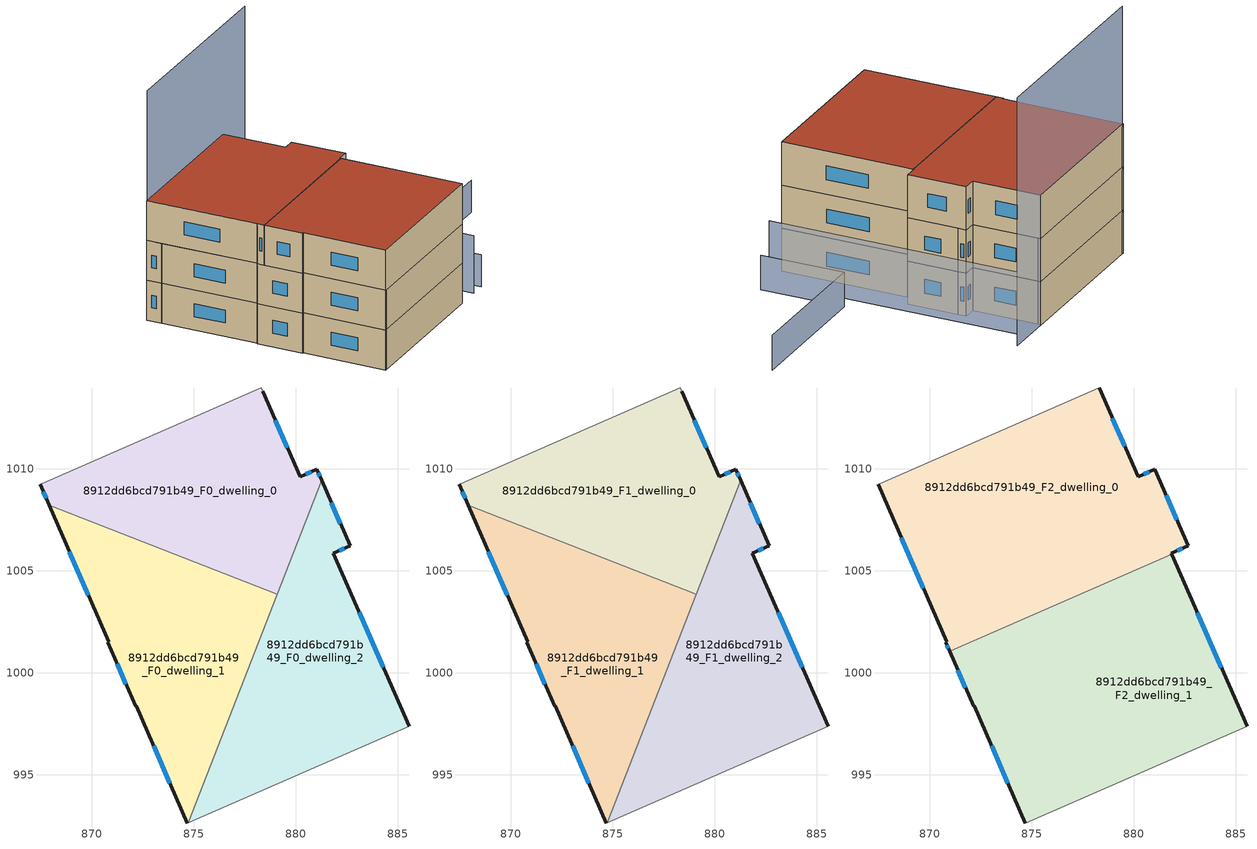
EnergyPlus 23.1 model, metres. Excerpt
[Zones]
8912dd6bcd791b49_F0_dwelling_0
 floor ground (EU_floor_Construction): 878.37,1013.81 880.21,1009.62 881.03,1009.99 881.26,1009.45 879.09,1003.87 867.91,1008.21 867.46,1009.25 867.54,1009.28 878.3,1013.98 z0
 wall outside (EU_wall_Construction): 881.26,1009.45 881.03,1009.99 880.21,1009.62 878.37,1013.81 / 867.46,1009.25 867.91,1008.21 z0:3
 wall adiabatic (EU_wall_Construction): 878.37,1013.81 878.3,1013.98 867.54,1009.28 867.46,1009.25 z0:3
 wall to 8912dd6bcd791b49_F0_dwelling_1 (EU_wall_Construction): 867.91,1008.21 879.09,1003.87 z0:3
 wall to 8912dd6bcd791b49_F0_dwelling_2 (EU_wall_Construction): 879.09,1003.87 881.26,1009.45 z0:3
 window (EU_Window_Construction): 879.58,1011.05 879,1012.39 / 880.75,1009.86 880.49,1009.74 / 881.18,1009.63 881.11,1009.8 / 867.61,1008.9 867.76,1008.57 z1.02:1.98
8912dd6bcd791b49_F0_dwelling_1
 floor ground (EU_floor_Construction): 879.09,1003.87 874.74,992.66 874.68,992.64 872.18,998.39 872.14,998.37 870.77,1001.52 870.82,1001.54 867.91,1008.21 z0
 wall outside (EU_wall_Construction): 867.91,1008.21 870.82,1001.54 870.77,1001.52 872.14,998.37 872.18,998.39 874.68,992.64 z0:3
 wall adiabatic (EU_wall_Construction): 874.68,992.64 874.74,992.66 z0:3
 wall to 8912dd6bcd791b49_F0_dwelling_2 (EU_wall_Construction): 874.74,992.66 879.09,1003.87 z0:3
 window (EU_Window_Construction): 871.24,1000.45 871.68,999.44 / 868.9,1005.94 869.83,1003.81 / 873.03,996.43 873.83,994.59 z1.02:1.98
8912dd6bcd791b49_F0_dwelling_2
 floor ground (EU_floor_Construction): 881.26,1009.45 882.67,1006.22 881.84,1005.87 885.55,997.38 874.74,992.66 z0
 wall outside (EU_wall_Construction): 885.55,997.38 881.84,1005.87 882.67,1006.22 881.26,1009.45 z0:3
 wall adiabatic (EU_wall_Construction): 874.74,992.66 885.55,997.38 z0:3
 window (EU_Window_Construction): 882.19,1007.32 881.74,1008.36 / 882.12,1005.99 882.39,1006.1 / 884.29,1000.27 883.1,1002.98 z1.02:1.98
8912dd6bcd791b49_F1_dwelling_0
 floor to 8912dd6bcd791b49_F0_dwelling_0 (EU_floor_Construction): 878.37,1013.81 880.21,1009.62 881.03,1009.99 881.26,1009.45 879.09,1003.87 867.91,1008.21 867.46,1009.25 867.54,1009.28 878.3,1013.98 z3
 wall outside (EU_wall_Construction): 881.26,1009.45 881.03,1009.99 880.21,1009.62 878.37,1013.81 / 867.46,1009.25 867.91,1008.21 z3:6
 wall adiabatic (EU_wall_Construction): 878.37,1013.81 878.3,1013.98 867.54,1009.28 867.46,1009.25 z3:6
 wall to 8912dd6bcd791b49_F1_dwelling_1 (EU_wall_Construction): 867.91,1008.21 879.09,1003.87 z3:6
 wall to 8912dd6bcd791b49_F1_dwelling_2 (EU_wall_Construction): 879.09,1003.87 881.26,1009.45 z3:6
 window (EU_Window_Construction): 879.58,1011.05 879,1012.39 / 880.75,1009.86 880.49,1009.74 / 881.18,1009.63 881.11,1009.8 / 867.61,1008.9 867.76,1008.57 z4.02:4.98
8912dd6bcd791b49_F1_dwelling_1
 floor to 8912dd6bcd791b49_F0_dwelling_1 (EU_floor_Construction): 879.09,1003.87 874.74,992.66 874.68,992.64 872.18,998.39 872.14,998.37 870.77,1001.52 870.82,1001.54 867.91,1008.21 z3
 wall outside (EU_wall_Construction): 867.91,1008.21 870.82,1001.54 870.77,1001.52 872.14,998.37 872.18,998.39 874.68,992.64 z3:6
 wall adiabatic (EU_wall_Construction): 874.68,992.64 874.74,992.66 z3:6
 wall to 8912dd6bcd791b49_F1_dwelling_2 (EU_wall_Construction): 874.74,992.66 879.09,1003.87 z3:6
 window (EU_Window_Construction): 871.24,1000.45 871.68,999.44 / 868.9,1005.94 869.83,1003.81 / 873.03,996.43 873.83,994.59 z4.02:4.98
8912dd6bcd791b49_F1_dwelling_2
 floor to 8912dd6bcd791b49_F0_dwelling_2 (EU_floor_Construction): 881.26,1009.45 882.67,1006.22 881.84,1005.87 885.55,997.38 874.74,992.66 z3
 wall outside (EU_wall_Construction): 885.55,997.38 881.84,1005.87 882.67,1006.22 881.26,1009.45 z3:6
 wall adiabatic (EU_wall_Construction): 874.74,992.66 885.55,997.38 z3:6
 window (EU_Window_Construction): 882.19,1007.32 881.74,1008.36 / 882.12,1005.99 882.39,1006.1 / 884.29,1000.27 883.1,1002.98 z4.02:4.98
8912dd6bcd791b49_F2_dwelling_0
 floor to 8912dd6bcd791b49_F1_dwelling_0 (EU_floor_Construction): 878.3,1013.98 880.21,1009.62 881.03,1009.99 881.26,1009.45 879.43,1004.75 878.2,1004.21 867.91,1008.21 867.46,1009.25 867.54,1009.28 z6
 floor to 8912dd6bcd791b49_F1_dwelling_1 (EU_floor_Construction): 878.2,1004.21 870.97,1001.06 870.77,1001.52 870.82,1001.54 867.91,1008.21 z6
 floor to 8912dd6bcd791b49_F1_dwelling_2 (EU_floor_Construction): 881.26,1009.45 882.67,1006.22 881.84,1005.87 881.87,1005.81 879.43,1004.75 z6
 wall outside (EU_wall_Construction): 867.46,1009.25 870.82,1001.54 870.77,1001.52 870.97,1001.06 / 881.87,1005.81 881.84,1005.87 882.67,1006.22 881.03,1009.99 880.21,1009.62 878.3,1013.98 z6:9
 wall to 8912dd6bcd791b49_F2_dwelling_1 (EU_wall_Construction): 870.97,1001.06 881.87,1005.81 z6:9
 wall adiabatic (EU_wall_Construction): 878.3,1013.98 867.54,1009.28 867.46,1009.25 z6:9
 window (EU_Window_Construction): 870.84,1001.36 870.9,1001.21 / 868.6,1006.62 869.68,1004.16 / 879.56,1011.1 878.95,1012.49 / 880.75,1009.86 880.49,1009.74 / 882.11,1007.5 881.59,1008.71 / 882.12,1005.99 882.39,1006.1 z7.02:7.98
 roof outside (EU_roof_Construction): 881.87,1005.81 881.84,1005.87 882.67,1006.22 881.03,1009.99 880.21,1009.62 878.3,1013.98 867.54,1009.28 867.46,1009.25 870.82,1001.54 870.77,1001.52 870.97,1001.06 z9
8912dd6bcd791b49_F2_dwelling_1
 floor to 8912dd6bcd791b49_F1_dwelling_1 (EU_floor_Construction): 879.09,1003.87 874.74,992.66 874.68,992.64 872.18,998.39 872.14,998.37 870.97,1001.06 878.2,1004.21 z6
 floor to 8912dd6bcd791b49_F1_dwelling_2 (EU_floor_Construction): 881.87,1005.81 885.55,997.38 874.74,992.66 879.43,1004.75 z6
 floor to 8912dd6bcd791b49_F1_dwelling_0 (EU_floor_Construction): 879.43,1004.75 879.09,1003.87 878.2,1004.21 z6
 wall outside (EU_wall_Construction): 870.97,1001.06 872.14,998.37 872.18,998.39 874.68,992.64 / 885.55,997.38 881.87,1005.81 z6:9
 wall adiabatic (EU_wall_Construction): 874.68,992.64 885.55,997.38 z6:9
 window (EU_Window_Construction): 871.37,1000.14 871.74,999.28 / 884.3,1000.25 883.12,1002.94 / 873.03,996.43 873.83,994.59 z7.02:7.98
 roof outside (EU_roof_Construction): 885.55,997.38 881.87,1005.81 870.97,1001.06 872.14,998.37 872.18,998.39 874.68,992.64 z9
shading: 888.28,998.58 885.94,1003.93 / 885.94,1003.93 895.47,1008.09 z0:2.4; 887.22,998.14 879.99,1014.71 z0:4.3; 881.4,1015.33 867.54,1009.28 z0:17.2
[Building]
EU S2 Campaign: North Axis=0; Terrain=City; Solar Distribution=FullExterior
[Site:Location]
Vienna: Latitude=48; Longitude=16.5; Time Zone=1; Elevation=183
[SizingPeriod:WeatherFileDays]
AnnualSizingPeriod: Begin Month=1; Begin Day of Month=1; End Month=12; End Day of Month=31; Day of Week for Start Day=Monday; Use Weather File Daylight Saving Period=No; Use Weather File Rain and Snow Indicators=No
[MATERIAL]
EU_InternalMass_Material: Roughness=MediumRough; Thickness=0.1; Conductivity=1; Density=1800; Specific Heat=900; Thermal Absorptance=0.9; Solar Absorptance=0.7; Visible Absorptance=0.7
[MATERIAL:NOMASS] Roughness=MediumRough; Thermal Absorptance=0.9; Solar Absorptance=0.7; Visible Absorptance=0.7
Name | Thermal Resistance
EU_wall_NoMass | 0.942466
EU_roof_NoMass | 0.551687
EU_floor_NoMass | 0.66527
[WINDOWMATERIAL:SIMPLEGLAZINGSYSTEM]
EU_Window_SimpleGlazing: UFactor=2.03367; Solar Heat Gain Coefficient=0.65; Visible Transmittance=0.65
[CONSTRUCTION]
EU_wall_Construction: EU_wall_NoMass
EU_roof_Construction: EU_roof_NoMass
EU_floor_Construction: EU_floor_NoMass
EU_Window_Construction: EU_Window_SimpleGlazing
EU_InternalMass_Construction: EU_InternalMass_Material
[ZONE] Type=1; Multiplier=1; Ceiling Height=autocalculate; Floor Area=autocalculate; Part of Total Floor Area=Yes
Name | Volume
8912dd6bcd791b49_F0_dwelling_0; 8912dd6bcd791b49_F1_dwelling_0 | 218.312
8912dd6bcd791b49_F2_dwelling_0 | 327.469
8912dd6bcd791b49_F0_dwelling_1; 8912dd6bcd791b49_F1_dwelling_1 | 218.323
8912dd6bcd791b49_F2_dwelling_1 | 327.476
8912dd6bcd791b49_F0_dwelling_2; 8912dd6bcd791b49_F1_dwelling_2 | 218.311
[INTERNALMASS] Construction=EU_InternalMass_Construction
Name | Zone or ZoneList | Surface Area
8912dd6bcd791b49_F0_dwelling_0_EU_InternalMass | 8912dd6bcd791b49_F0_dwelling_0 | 72.7701
8912dd6bcd791b49_F0_dwelling_1_EU_InternalMass | 8912dd6bcd791b49_F0_dwelling_1 | 72.7743
8912dd6bcd791b49_F0_dwelling_2_EU_InternalMass | 8912dd6bcd791b49_F0_dwelling_2 | 72.7703
8912dd6bcd791b49_F1_dwelling_0_EU_InternalMass | 8912dd6bcd791b49_F1_dwelling_0 | 72.7701
8912dd6bcd791b49_F1_dwelling_1_EU_InternalMass | 8912dd6bcd791b49_F1_dwelling_1 | 72.7743
8912dd6bcd791b49_F1_dwelling_2_EU_InternalMass | 8912dd6bcd791b49_F1_dwelling_2 | 72.7703
8912dd6bcd791b49_F2_dwelling_0_EU_InternalMass | 8912dd6bcd791b49_F2_dwelling_0 | 109.157
8912dd6bcd791b49_F2_dwelling_1_EU_InternalMass | 8912dd6bcd791b49_F2_dwelling_1 | 109.159
[OTHEREQUIPMENT] Fuel Type=Electricity; Design Level Calculation Method=Watts/Area; Power per Zone Floor Area=1; Fraction Latent=0; Fraction Radiant=0; Fraction Lost=0; Carbon Dioxide Generation Rate=0; EndUse Subcategory=EU_Step8_InternalGains
Name | Zone or ZoneList or Space or SpaceList | Schedule
EU_Step8_InternalGain_8912dd6bcd791b49_F0_dwelling_0_f000 | 8912dd6bcd791b49_F0_dwelling_0 | EU_Step8_GainSchedule_8912dd6bcd791b49_F0_dwelling_0_f000
EU_Step8_InternalGain_8912dd6bcd791b49_F0_dwelling_1_f000 | 8912dd6bcd791b49_F0_dwelling_1 | EU_Step8_GainSchedule_8912dd6bcd791b49_F0_dwelling_1_f000
EU_Step8_InternalGain_8912dd6bcd791b49_F0_dwelling_2_f000 | 8912dd6bcd791b49_F0_dwelling_2 | EU_Step8_GainSchedule_8912dd6bcd791b49_F0_dwelling_2_f000
EU_Step8_InternalGain_8912dd6bcd791b49_F1_dwelling_0_f000 | 8912dd6bcd791b49_F1_dwelling_0 | EU_Step8_GainSchedule_8912dd6bcd791b49_F1_dwelling_0_f000
EU_Step8_InternalGain_8912dd6bcd791b49_F1_dwelling_1_f000 | 8912dd6bcd791b49_F1_dwelling_1 | EU_Step8_GainSchedule_8912dd6bcd791b49_F1_dwelling_1_f000
EU_Step8_InternalGain_8912dd6bcd791b49_F1_dwelling_2_f000 | 8912dd6bcd791b49_F1_dwelling_2 | EU_Step8_GainSchedule_8912dd6bcd791b49_F1_dwelling_2_f000
EU_Step8_InternalGain_8912dd6bcd791b49_F2_dwelling_0_f000 | 8912dd6bcd791b49_F2_dwelling_0 | EU_Step8_GainSchedule_8912dd6bcd791b49_F2_dwelling_0_f000
EU_Step8_InternalGain_8912dd6bcd791b49_F2_dwelling_1_f000 | 8912dd6bcd791b49_F2_dwelling_1 | EU_Step8_GainSchedule_8912dd6bcd791b49_F2_dwelling_1_f000
[ZONEVENTILATION:DESIGNFLOWRATE] Schedule=EU_AlwaysOn; Design Flow Rate Calculation Method=AirChanges/Hour; Air Changes per Hour=0.530523; Ventilation Type=Natural; Fan Pressure Rise=0; Fan Total Efficiency=1; Constant Term Coefficient=1; Temperature Term Coefficient=0; Velocity Term Coefficient=0; Velocity Squared Term Coefficient=0; Minimum Indoor Temperature=-100; Maximum Indoor Temperature=100; Delta Temperature=-100; Minimum Outdoor Temperature=-100; Maximum Outdoor Temperature=100; Maximum Wind Speed=40
Name | Zone or ZoneList or Space or SpaceList
EU_ConstantAir_8912dd6bcd791b49_F0_dwelling_0 | 8912dd6bcd791b49_F0_dwelling_0
EU_ConstantAir_8912dd6bcd791b49_F0_dwelling_1 | 8912dd6bcd791b49_F0_dwelling_1
EU_ConstantAir_8912dd6bcd791b49_F0_dwelling_2 | 8912dd6bcd791b49_F0_dwelling_2
EU_ConstantAir_8912dd6bcd791b49_F1_dwelling_0 | 8912dd6bcd791b49_F1_dwelling_0
EU_ConstantAir_8912dd6bcd791b49_F1_dwelling_1 | 8912dd6bcd791b49_F1_dwelling_1
EU_ConstantAir_8912dd6bcd791b49_F1_dwelling_2 | 8912dd6bcd791b49_F1_dwelling_2
EU_ConstantAir_8912dd6bcd791b49_F2_dwelling_0 | 8912dd6bcd791b49_F2_dwelling_0
EU_ConstantAir_8912dd6bcd791b49_F2_dwelling_1 | 8912dd6bcd791b49_F2_dwelling_1
[HVACTEMPLATE:THERMOSTAT] Constant Heating Setpoint=20; Constant Cooling Setpoint=50
EU_HeatOnly_8912dd6bcd791b49_F0_dwelling_0; EU_HeatOnly_8912dd6bcd791b49_F0_dwelling_1; EU_HeatOnly_8912dd6bcd791b49_F0_dwelling_2; EU_HeatOnly_8912dd6bcd791b49_F1_dwelling_0; EU_HeatOnly_8912dd6bcd791b49_F1_dwelling_1; EU_HeatOnly_8912dd6bcd791b49_F1_dwelling_2; EU_HeatOnly_8912dd6bcd791b49_F2_dwelling_0; EU_HeatOnly_8912dd6bcd791b49_F2_dwelling_1
[HVACTEMPLATE:ZONE:IDEALLOADSAIRSYSTEM] System Availability Schedule=EU_AlwaysOn; Maximum Heating Supply Air Temperature=50; Minimum Cooling Supply Air Temperature=13; Maximum Heating Supply Air Humidity Ratio=0.0156; Minimum Cooling Supply Air Humidity Ratio=0.0077; Heating Limit=NoLimit; Cooling Limit=NoLimit; Heating Availability Schedule=EU_AlwaysOn; Cooling Availability Schedule=EU_CoolingOff; Dehumidification Control Type=ConstantSensibleHeatRatio; Cooling Sensible Heat Ratio=0.7; Dehumidification Setpoint=60; Humidification Control Type=None; Humidification Setpoint=30; Outdoor Air Method=None; Outdoor Air Flow Rate per Person=0.00944; Outdoor Air Flow Rate per Zone Floor Area=0; Outdoor Air Flow Rate per Zone=0; Demand Controlled Ventilation Type=None; Outdoor Air Economizer Type=NoEconomizer; Heat Recovery Type=None; Sensible Heat Recovery Effectiveness=0.7; Latent Heat Recovery Effectiveness=0.65
Name | Template Thermostat
8912dd6bcd791b49_F0_dwelling_0 | EU_HeatOnly_8912dd6bcd791b49_F0_dwelling_0
8912dd6bcd791b49_F0_dwelling_1 | EU_HeatOnly_8912dd6bcd791b49_F0_dwelling_1
8912dd6bcd791b49_F0_dwelling_2 | EU_HeatOnly_8912dd6bcd791b49_F0_dwelling_2
8912dd6bcd791b49_F1_dwelling_0 | EU_HeatOnly_8912dd6bcd791b49_F1_dwelling_0
8912dd6bcd791b49_F1_dwelling_1 | EU_HeatOnly_8912dd6bcd791b49_F1_dwelling_1
8912dd6bcd791b49_F1_dwelling_2 | EU_HeatOnly_8912dd6bcd791b49_F1_dwelling_2
8912dd6bcd791b49_F2_dwelling_0 | EU_HeatOnly_8912dd6bcd791b49_F2_dwelling_0
8912dd6bcd791b49_F2_dwelling_1 | EU_HeatOnly_8912dd6bcd791b49_F2_dwelling_1
[SIZING:ZONE] Zone Cooling Design Supply Air Temperature Input Method=SupplyAirTemperature; Zone Cooling Design Supply Air Temperature=13; Zone Heating Design Supply Air Temperature Input Method=SupplyAirTemperature; Zone Heating Design Supply Air Temperature=50; Zone Cooling Design Supply Air Humidity Ratio=0.008; Zone Heating Design Supply Air Humidity Ratio=0.008; Cooling Design Air Flow Method=DesignDay; Cooling Design Air Flow Rate=0; Cooling Minimum Air Flow per Zone Floor Area=0.000762; Cooling Minimum Air Flow=0; Cooling Minimum Air Flow Fraction=0.2; Heating Design Air Flow Method=DesignDay; Heating Design Air Flow Rate=0; Heating Maximum Air Flow per Zone Floor Area=0.002032; Heating Maximum Air Flow=0.141576; Heating Maximum Air Flow Fraction=0.3; Account for Dedicated Outdoor Air System=No; Dedicated Outdoor Air System Control Strategy=NeutralSupplyAir; Dedicated Outdoor Air Low Setpoint Temperature for Design=autosize; Dedicated Outdoor Air High Setpoint Temperature for Design=autosize; Zone Load Sizing Method=Sensible Load Only No Latent Load; Zone Latent Cooling Design Supply Air Humidity Ratio Input Method=HumidityRatioDifference; Zone Cooling Design Supply Air Humidity Ratio Difference=0.005; Zone Latent Heating Design Supply Air Humidity Ratio Input Method=HumidityRatioDifference; Zone Humidification Design Supply Air Humidity Ratio Difference=0.005
8912dd6bcd791b49_F0_dwelling_0; 8912dd6bcd791b49_F0_dwelling_1; 8912dd6bcd791b49_F0_dwelling_2; 8912dd6bcd791b49_F1_dwelling_0; 8912dd6bcd791b49_F1_dwelling_1; 8912dd6bcd791b49_F1_dwelling_2; 8912dd6bcd791b49_F2_dwelling_0; 8912dd6bcd791b49_F2_dwelling_1
[SCHEDULE:CONSTANT]
Name | Hourly Value
EU_AlwaysOn | 1
EU_CoolingOff | 0
[SCHEDULE:FILE] Column Number=1; Rows to Skip at Top=0; Number of Hours of Data=8760; Column Separator=Comma; Interpolate to Timestep=No; Minutes per Item=60; Adjust Schedule for Daylight Savings=Yes
Name | File
EU_Step8_GainSchedule_8912dd6bcd791b49_F0_dwelling_0_f000 | ../../schedules/8912dd6bcd791b49/8912dd6bcd791b49_F0_dwelling_0_f000_gain.csv
EU_Step8_GainSchedule_8912dd6bcd791b49_F0_dwelling_1_f000 | ../../schedules/8912dd6bcd791b49/8912dd6bcd791b49_F0_dwelling_1_f000_gain.csv
EU_Step8_GainSchedule_8912dd6bcd791b49_F0_dwelling_2_f000 | ../../schedules/8912dd6bcd791b49/8912dd6bcd791b49_F0_dwelling_2_f000_gain.csv
EU_Step8_GainSchedule_8912dd6bcd791b49_F1_dwelling_0_f000 | ../../schedules/8912dd6bcd791b49/8912dd6bcd791b49_F1_dwelling_0_f000_gain.csv
EU_Step8_GainSchedule_8912dd6bcd791b49_F1_dwelling_1_f000 | ../../schedules/8912dd6bcd791b49/8912dd6bcd791b49_F1_dwelling_1_f000_gain.csv
EU_Step8_GainSchedule_8912dd6bcd791b49_F1_dwelling_2_f000 | ../../schedules/8912dd6bcd791b49/8912dd6bcd791b49_F1_dwelling_2_f000_gain.csv
EU_Step8_GainSchedule_8912dd6bcd791b49_F2_dwelling_0_f000 | ../../schedules/8912dd6bcd791b49/8912dd6bcd791b49_F2_dwelling_0_f000_gain.csv
EU_Step8_GainSchedule_8912dd6bcd791b49_F2_dwelling_1_f000 | ../../schedules/8912dd6bcd791b49/8912dd6bcd791b49_F2_dwelling_1_f000_gain.csv
